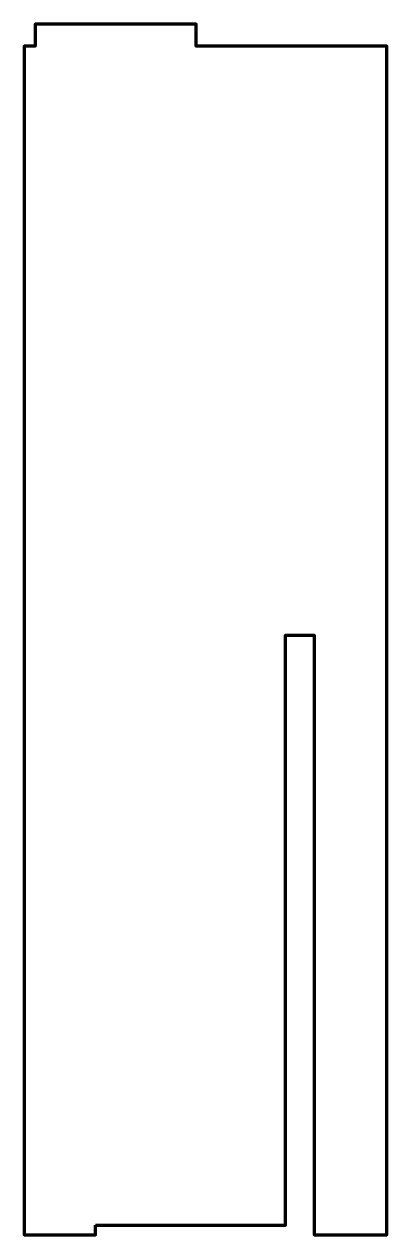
# Model space of a CAD drawing. Header units: inches. Extents: x 19.5 to 28.5, y -39.1 to -8.9.
import ezdxf

# ---------------------------------------------------------------- set-up
doc = ezdxf.new("R2010")
doc.units = ezdxf.units.IN
doc.header["$MEASUREMENT"] = 0
doc.layers.add('Outline', color=7, linetype='Continuous', lineweight=0)

msp = doc.modelspace()

# ---------------------------------------------------------------- linework, layer by layer
at = {"layer": 'Outline', "color": 18, "lineweight": 211, "true_color": 0x000000}
msp.add_lwpolyline([(21.257, -38.868), (25.997, -38.868), (25.997, -24.144), (26.717, -24.144), (26.717, -39.104), (28.528, -39.104), (28.528, -9.447), (23.77, -9.447), (23.77, -8.896), (19.75, -8.896), (19.75, -9.447), (19.472, -9.447), (19.472, -10.07), (19.472, -39.104), (21.257, -39.104)], close=True, dxfattribs=at)

doc.saveas('drawing.dxf')
